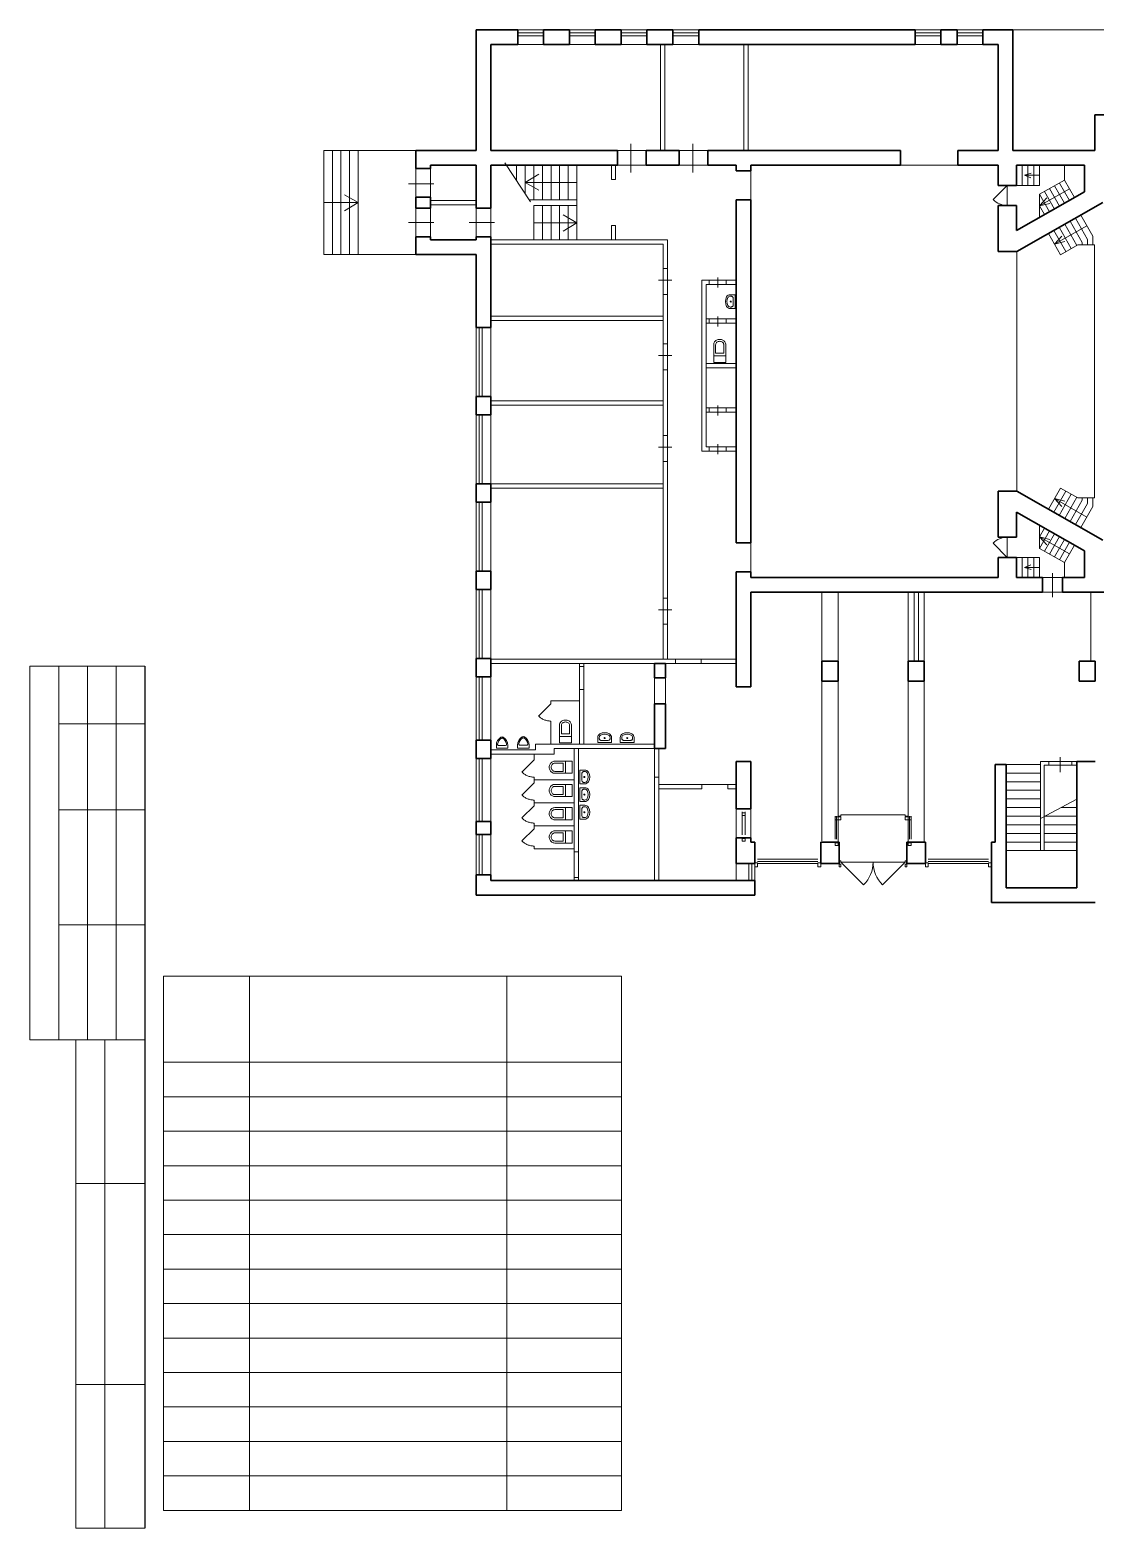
# Model space of a CAD drawing. Header units: metres. Extents: x 0 to 81, y 1 to 55.4.
# Drawn here: x 0 to 37.1, y 1 to 53.2 of the extents above; entities that cross this region are included whole.
import ezdxf

# ---------------------------------------------------------------- set-up
doc = ezdxf.new("R2010")
doc.units = ezdxf.units.M
doc.header["$MEASUREMENT"] = 0
doc.linetypes.add('DGN Style 3', pattern=[38.235453, 27.311038, -10.924415])
for name, color, linetype, lineweight in [('Level 23', 7, 'Continuous', 0), ('Level 4', 7, 'Continuous', 0), ('Level 44', 7, 'Continuous', 0), ('Level 63', 7, 'Continuous', 0)]:
    doc.layers.add(name, color=color, linetype=linetype, lineweight=lineweight)

# ---------------------------------------------------------------- blocks, each defined once
blk = doc.blocks.new('*U2')
at = {"color": 7, "linetype": 'Continuous', "lineweight": 30}
for p, q in [((-0.28, 0.35), (0.28, 0.35)), ((-0.28, 0.35), (-0.28, -0.35)), ((0.28, 0.35), (0.28, -0.35)), ((-0.28, -0.35), (0.28, -0.35))]:
    blk.add_line(p, q, dxfattribs=at)
blk = doc.blocks.new('SINK10_4')
at = {"layer": 'Level 4', "color": 7, "linetype": 'Continuous', "lineweight": 0}
for p, q in [((-23, 0), (-23, -16.8)), ((23, 0), (-23, 0)), ((23, 0), (23, -16.8)), ((-17.9, -12.3), (-18, -13.4)), ((-18, -13.4), (-18, -16.8)), ((-17.5, -11.2), (-17.9, -12.3)), ((-16.8, -10.1), (-17.5, -11.2)), ((-15.9, -9.2), (-16.8, -10.1)), ((-14.8, -8.3), (-15.9, -9.2)), ((-13.6, -7.7), (-14.8, -8.3)), ((-12.2, -7.2), (-13.6, -7.7)), ((-10.7, -6.9), (-12.2, -7.2)), ((-9.1, -6.8), (-10.7, -6.9)), ((-9.1, -6.8), (-9.1, -6.8)), ((9.1, -6.8), (-9.1, -6.8)), ((9.1, -6.8), (9.1, -6.8)), ((10.7, -6.9), (9.1, -6.8)), ((12.2, -7.2), (10.7, -6.9)), ((13.6, -7.7), (12.2, -7.2)), ((14.8, -8.3), (13.6, -7.7)), ((15.9, -9.2), (14.8, -8.3)), ((16.8, -10.1), (15.9, -9.2)), ((17.5, -11.2), (16.8, -10.1)), ((17.9, -12.3), (17.5, -11.2)), ((18, -13.4), (17.9, -12.3)), ((18, -13.4), (18, -16.8))]:
    blk.add_line(p, q, dxfattribs=at)
for centre, radius, start, end in [((-9.1, -16.8), 13.9, 180, 241.5254), ((-9.1, -16.8), 8.89, 180, 241.5254), ((0, 0), 33, 241.5254, 298.4746), ((0, 0), 28, 241.5254, 298.4746), ((0, -15.2), 1.75, 0, 360), ((9.1, -16.8), 8.89, 298.4746, 360), ((9.1, -16.8), 13.9, 298.4746, 360)]:
    blk.add_arc(centre, radius, start, end, dxfattribs=at)
blk = doc.blocks.new('SHIT2_3')
at = {"layer": 'Level 4', "color": 7, "linetype": 'Continuous', "lineweight": 0}
for p, q in [((-18.5017, -53), (-18.5017, 0)), ((18.5017, 0), (-18.5017, 0)), ((18.5017, -53), (18.5017, 0)), ((18.5017, -20), (-18.5017, -20)), ((-12.4997, -27.5), (-12.4997, -53)), ((12.5014, -27.5), (-12.4997, -27.5)), ((12.5014, -53), (12.5014, -27.5))]:
    blk.add_line(p, q, dxfattribs=at)
at = {"layer": 'Level 4', "color": 7, "linetype": 'Continuous', "lineweight": 0, "extrusion": (0, 0, -1), "flags": 128}
for points in [[(18.5017, -53), (18.308, -55.5017), (17.7315, -57.9438), (16.7859, -60.268), (15.4938, -62.419), (13.8859, -64.3454), (12.0007, -66.0014)], [(12.4997, -53), (12.3239, -54.8901), (11.8026, -56.7154), (10.9537, -58.4132), (9.8062, -59.9254), (8.3995, -61.2)], [(12.0001, -66.0006), (9.8473, -67.4084), (7.5316, -68.5283), (5.0913, -69.3417), (2.5668, -69.8352), (-0.0002, -70.0007), (-2.5671, -69.8354), (-5.0917, -69.342), (-7.532, -68.5288), (-9.8478, -67.409), (-12.0007, -66.0014)], [(8.3995, -61.2), (6.4969, -62.4009), (4.4265, -63.2816), (2.2418, -63.8193), (-0.0008, -64), (-2.2435, -63.8193), (-4.4282, -63.2816), (-6.4986, -62.4009), (-8.4012, -61.2)], [(-8.4012, -61.2), (-9.8079, -59.9254), (-10.9554, -58.4132), (-11.8043, -56.7154), (-12.3256, -54.8901), (-12.5014, -53)], [(-12.0007, -66.0014), (-13.8859, -64.3454), (-15.4938, -62.419), (-16.7859, -60.268), (-17.7315, -57.9438), (-18.308, -55.5017), (-18.5017, -53)]]:
    blk.add_lwpolyline(points, dxfattribs=at)
blk = doc.blocks.new('SINK10_3')
at = {"layer": 'Level 4', "color": 7, "linetype": 'Continuous', "lineweight": 0}
for p, q in [((-23, 0), (-23, -16.8)), ((23, 0), (-23, 0)), ((23, 0), (23, -16.8)), ((-17.9, -12.3), (-18, -13.4)), ((-18, -13.4), (-18, -16.8)), ((-17.5, -11.2), (-17.9, -12.3)), ((-16.8, -10.1), (-17.5, -11.2)), ((-15.9, -9.2), (-16.8, -10.1)), ((-14.8, -8.3), (-15.9, -9.2)), ((-13.6, -7.7), (-14.8, -8.3)), ((-12.2, -7.2), (-13.6, -7.7)), ((-10.7, -6.9), (-12.2, -7.2)), ((-9.1, -6.8), (-10.7, -6.9)), ((-9.1, -6.8), (-9.1, -6.8)), ((9.1, -6.8), (-9.1, -6.8)), ((9.1, -6.8), (9.1, -6.8)), ((10.7, -6.9), (9.1, -6.8)), ((12.2, -7.2), (10.7, -6.9)), ((13.6, -7.7), (12.2, -7.2)), ((14.8, -8.3), (13.6, -7.7)), ((15.9, -9.2), (14.8, -8.3)), ((16.8, -10.1), (15.9, -9.2)), ((17.5, -11.2), (16.8, -10.1)), ((17.9, -12.3), (17.5, -11.2)), ((18, -13.4), (17.9, -12.3)), ((18, -13.4), (18, -16.8))]:
    blk.add_line(p, q, dxfattribs=at)
for centre, radius, start, end in [((-9.1, -16.8), 13.9, 180, 241.5254), ((-9.1, -16.8), 8.89, 180, 241.5254), ((0, 0), 33, 241.5254, 298.4746), ((0, 0), 28, 241.5254, 298.4746), ((0, -15.2), 1.75, 0, 360), ((9.1, -16.8), 8.89, 298.4746, 360), ((9.1, -16.8), 13.9, 298.4746, 360)]:
    blk.add_arc(centre, radius, start, end, dxfattribs=at)
blk = doc.blocks.new('SHIT2_4')
at = {"layer": 'Level 4', "color": 7, "linetype": 'Continuous', "lineweight": 0}
for p, q in [((-18.5017, -53), (-18.5017, 0)), ((18.5017, 0), (-18.5017, 0)), ((18.5017, -20), (-18.5017, -20)), ((-12.4997, -27.5), (-12.4997, -53)), ((12.5014, -27.5), (-12.4997, -27.5)), ((12.5014, -53), (12.5014, -27.5)), ((18.5017, -53), (18.5017, 0))]:
    blk.add_line(p, q, dxfattribs=at)
at = {"layer": 'Level 4', "color": 7, "linetype": 'Continuous', "lineweight": 0, "extrusion": (0, 0, -1), "flags": 128}
for points in [[(18.5017, -53), (18.308, -55.5017), (17.7315, -57.9438), (16.7859, -60.268), (15.4938, -62.419), (13.8859, -64.3454), (12.0007, -66.0014)], [(12.4997, -53), (12.3239, -54.8901), (11.8026, -56.7154), (10.9537, -58.4132), (9.8062, -59.9254), (8.3995, -61.2)], [(12.0001, -66.0006), (9.8473, -67.4084), (7.5316, -68.5283), (5.0913, -69.3417), (2.5668, -69.8352), (-0.0002, -70.0007), (-2.5671, -69.8354), (-5.0917, -69.342), (-7.532, -68.5288), (-9.8478, -67.409), (-12.0007, -66.0014)], [(8.3995, -61.2), (6.4969, -62.4009), (4.4265, -63.2816), (2.2418, -63.8193), (-0.0008, -64), (-2.2435, -63.8193), (-4.4282, -63.2816), (-6.4986, -62.4009), (-8.4012, -61.2)], [(-8.4012, -61.2), (-9.8079, -59.9254), (-10.9554, -58.4132), (-11.8043, -56.7154), (-12.3256, -54.8901), (-12.5014, -53)], [(-12.0007, -66.0014), (-13.8859, -64.3454), (-15.4938, -62.419), (-16.7859, -60.268), (-17.7315, -57.9438), (-18.308, -55.5017), (-18.5017, -53)]]:
    blk.add_lwpolyline(points, dxfattribs=at)
blk = doc.blocks.new('SHIT6_1')
at = {"layer": 'Level 4', "color": 7, "linetype": 'Continuous', "lineweight": 0}
for p, q in [((20, 0), (-20, 0)), ((-20, -10), (-20, 0)), ((-12.3, -10), (12.3, -10)), ((20, -10), (20, 0))]:
    blk.add_line(p, q, dxfattribs=at)
for centre, radius, start, end in [((14, -10), 34, 180, 238.1092), ((-12.3, -13.5), 3.5, 90, 187.0582), ((14, -10), 30, 187.5275, 238.1092), ((0, -32.5), 7.5, 238.1092, 301.8908), ((0, -32.5), 3.5, 238.1092, 301.8908), ((-14, -10), 30, 301.8908, 352.4724), ((-14, -10), 34, 301.8908, 360), ((12.3, -13.5), 3.5, 352.9418, 90)]:
    blk.add_arc(centre, radius, start, end, dxfattribs=at)

msp = doc.modelspace()

# ---------------------------------------------------------------- linework, layer by layer
at = {"color": 7, "linetype": 'Continuous', "lineweight": 30}
for p, q in [((15.535, 53.153), (16.975, 53.153)), ((15.535, 53.153), (15.535, 48.953)), ((16.975, 53.153), (16.975, 52.643)), ((17.875, 53.153), (17.875, 52.643)), ((17.875, 53.153), (18.775, 53.153)), ((18.775, 53.153), (18.775, 52.643)), ((19.675, 53.153), (19.675, 52.643)), ((19.675, 53.153), (20.575, 53.153)), ((20.575, 53.153), (20.575, 52.643)), ((21.475, 53.153), (21.475, 52.643)), ((21.475, 53.153), (22.375, 53.153)), ((22.375, 53.153), (22.375, 52.643)), ((23.275, 53.153), (23.275, 52.643)), ((23.275, 53.153), (30.805, 53.153)), ((30.805, 53.153), (30.805, 52.643)), ((31.705, 53.153), (32.267, 53.153)), ((31.705, 53.153), (31.705, 52.643)), ((32.267, 53.153), (32.267, 52.643)), ((33.167, 53.153), (33.167, 52.643)), ((33.167, 53.153), (34.205, 53.153)), ((34.205, 53.153), (34.205, 48.953)), ((16.045, 52.643), (16.975, 52.643)), ((16.045, 52.643), (16.045, 48.953)), ((17.875, 52.643), (18.775, 52.643)), ((19.675, 52.643), (20.575, 52.643)), ((21.475, 52.643), (22.375, 52.643)), ((23.275, 52.643), (30.805, 52.643)), ((31.705, 52.643), (32.267, 52.643)), ((33.167, 52.643), (33.695, 52.643)), ((33.695, 52.643), (33.695, 48.953)), ((37.065, 50.203), (37.445, 50.203)), ((37.065, 50.203), (37.065, 48.953)), ((13.425, 48.953), (15.535, 48.953)), ((13.425, 48.953), (13.425, 48.333)), ((16.045, 48.953), (20.445, 48.953)), ((20.445, 48.953), (20.445, 48.443)), ((21.445, 48.953), (21.445, 48.443)), ((21.445, 48.953), (22.595, 48.953)), ((22.595, 48.953), (22.595, 48.443)), ((23.595, 48.953), (23.595, 48.443)), ((23.595, 48.953), (30.295, 48.953)), ((30.295, 48.953), (30.295, 48.443)), ((32.295, 48.953), (32.295, 48.443)), ((32.295, 48.953), (33.695, 48.953)), ((34.205, 48.953), (37.065, 48.953)), ((13.935, 48.333), (13.425, 48.333)), ((13.935, 48.443), (15.535, 48.443)), ((13.935, 48.443), (13.935, 48.333)), ((15.535, 48.443), (15.535, 46.953)), ((16.045, 48.443), (16.045, 46.953)), ((16.045, 48.443), (20.445, 48.443)), ((21.445, 48.443), (22.595, 48.443)), ((23.595, 48.443), (24.585, 48.443)), ((24.585, 48.443), (24.585, 48.243)), ((24.585, 48.243), (25.095, 48.243)), ((25.095, 48.443), (25.095, 48.243)), ((25.095, 48.443), (30.295, 48.443)), ((32.295, 48.443), (33.695, 48.443)), ((33.695, 48.443), (33.695, 47.743)), ((34.335, 48.443), (34.335, 47.743)), ((34.335, 48.443), (36.705, 48.443)), ((36.705, 48.443), (36.705, 47.516)), ((33.695, 47.743), (34.335, 47.743)), ((36.705, 47.516), (34.335, 46.173)), ((13.935, 47.333), (13.425, 47.333)), ((13.425, 47.333), (13.425, 46.953)), ((13.935, 46.953), (13.425, 46.953)), ((13.935, 47.333), (13.935, 46.953)), ((16.045, 46.953), (15.535, 46.953)), ((24.585, 47.243), (25.095, 47.243)), ((24.585, 47.243), (24.585, 35.293)), ((25.095, 47.243), (25.095, 35.293)), ((33.695, 47.043), (34.335, 47.043)), ((33.695, 47.043), (33.695, 45.443)), ((34.335, 47.043), (34.335, 46.173)), ((37.345, 47.143), (34.345, 45.443)), ((13.935, 45.953), (13.425, 45.953)), ((13.425, 45.953), (13.425, 45.333)), ((13.935, 45.953), (13.935, 45.843)), ((15.535, 45.953), (15.535, 45.843)), ((16.045, 45.953), (15.535, 45.953)), ((16.045, 45.953), (16.045, 42.793)), ((15.535, 45.843), (13.935, 45.843)), ((33.695, 45.443), (34.345, 45.443)), ((15.535, 45.333), (13.425, 45.333)), ((15.535, 45.333), (15.535, 42.793)), ((16.045, 42.793), (15.535, 42.793)), ((16.045, 40.393), (15.535, 40.393)), ((15.535, 40.393), (15.535, 39.753)), ((16.045, 40.393), (16.045, 39.753)), ((16.045, 39.753), (15.535, 39.753)), ((16.045, 37.353), (15.535, 37.353)), ((15.535, 37.353), (15.535, 36.713)), ((16.045, 37.353), (16.045, 36.713)), ((33.695, 37.093), (34.345, 37.093)), ((33.695, 35.493), (33.695, 37.093)), ((37.345, 35.393), (34.345, 37.093)), ((16.045, 36.713), (15.535, 36.713)), ((36.705, 35.02), (34.335, 36.363)), ((34.335, 35.493), (34.335, 36.363)), ((33.695, 35.493), (34.335, 35.493)), ((24.585, 35.293), (25.095, 35.293)), ((36.705, 34.093), (36.705, 35.02)), ((33.695, 34.793), (34.335, 34.793)), ((33.695, 34.093), (33.695, 34.793)), ((34.335, 34.093), (34.335, 34.793)), ((16.045, 34.313), (15.535, 34.313)), ((15.535, 34.313), (15.535, 33.673)), ((16.045, 34.313), (16.045, 33.673)), ((24.585, 34.293), (25.095, 34.293)), ((24.585, 34.293), (24.585, 30.283)), ((25.095, 34.293), (25.095, 34.093)), ((25.095, 34.093), (33.695, 34.093)), ((34.335, 34.093), (35.243, 34.093)), ((35.243, 34.093), (35.243, 33.583)), ((35.943, 34.093), (35.943, 33.583)), ((35.943, 34.093), (36.705, 34.093)), ((16.045, 33.673), (15.535, 33.673)), ((25.095, 33.583), (35.243, 33.583)), ((25.095, 33.583), (25.095, 30.283)), ((35.943, 33.583), (37.445, 33.583)), ((16.045, 31.273), (15.535, 31.273)), ((15.535, 31.273), (15.535, 30.633)), ((16.045, 31.273), (16.045, 30.633)), ((21.735, 31.093), (21.735, 30.593)), ((21.735, 31.093), (22.115, 31.093)), ((22.115, 31.093), (22.115, 30.593)), ((15.535, 30.633), (16.045, 30.633)), ((21.735, 30.593), (22.115, 30.593)), ((24.585, 30.283), (25.095, 30.283)), ((21.735, 29.693), (22.115, 29.693)), ((21.735, 29.693), (21.735, 28.143)), ((22.115, 29.693), (22.115, 28.143)), ((15.535, 28.433), (16.045, 28.433)), ((15.535, 28.433), (15.535, 27.793)), ((16.045, 28.433), (16.045, 27.793)), ((15.535, 27.793), (16.045, 27.793)), ((21.735, 28.143), (22.115, 28.143)), ((24.585, 27.683), (25.095, 27.683)), ((24.585, 27.683), (24.585, 26.033)), ((25.095, 27.683), (25.095, 26.033)), ((36.435, 27.683), (37.075, 27.683)), ((36.435, 27.683), (36.435, 23.283)), ((33.595, 27.583), (33.595, 24.883)), ((33.975, 27.583), (33.595, 27.583)), ((33.975, 27.583), (33.975, 23.283)), ((15.535, 25.593), (16.045, 25.593)), ((15.535, 25.593), (15.535, 25.143)), ((16.045, 25.593), (16.045, 25.143)), ((24.585, 26.033), (25.095, 26.033)), ((15.535, 25.143), (16.045, 25.143)), ((24.585, 25.033), (25.095, 25.033)), ((24.585, 25.033), (24.585, 24.133)), ((25.095, 25.033), (25.095, 24.883)), ((25.095, 24.883), (25.225, 24.883)), ((25.225, 24.883), (25.225, 24.133)), ((27.525, 24.883), (27.525, 24.133)), ((27.525, 24.883), (28.165, 24.883)), ((28.165, 24.883), (28.165, 24.133)), ((30.525, 24.883), (30.525, 24.133)), ((31.165, 24.883), (30.525, 24.883)), ((31.165, 24.883), (31.165, 24.133)), ((33.595, 24.883), (33.465, 24.883)), ((33.465, 24.883), (33.465, 22.773)), ((25.225, 24.133), (24.585, 24.133)), ((27.525, 24.133), (28.165, 24.133)), ((31.165, 24.133), (30.525, 24.133)), ((15.535, 23.743), (16.045, 23.743)), ((15.535, 23.743), (15.535, 23.033)), ((16.045, 23.743), (16.045, 23.543)), ((16.045, 23.543), (25.225, 23.543)), ((25.225, 23.543), (25.225, 23.033)), ((15.535, 23.033), (25.225, 23.033)), ((33.975, 23.283), (36.435, 23.283)), ((33.465, 22.773), (37.075, 22.773))]:
    msp.add_line(p, q, dxfattribs=at)
at = {"color": 7, "linetype": 'Continuous', "lineweight": 0}
for p, q in [((16.975, 53.153), (17.875, 53.153)), ((16.975, 53.053), (17.875, 53.053)), ((16.975, 52.953), (17.875, 52.953)), ((18.775, 53.153), (19.675, 53.153)), ((18.775, 53.053), (19.675, 53.053)), ((18.775, 52.953), (19.675, 52.953)), ((20.575, 53.153), (21.475, 53.153)), ((20.575, 53.053), (21.475, 53.053)), ((20.575, 52.953), (21.475, 52.953)), ((22.375, 53.153), (23.275, 53.153)), ((22.375, 53.053), (23.275, 53.053)), ((22.375, 52.953), (23.275, 52.953)), ((30.805, 53.153), (31.705, 53.153)), ((30.805, 53.053), (31.705, 53.053)), ((30.805, 52.953), (31.705, 52.953)), ((32.267, 53.153), (33.167, 53.153)), ((32.267, 53.053), (33.167, 53.053)), ((32.267, 52.953), (33.167, 52.953)), ((34.205, 53.153), (57.655, 53.153)), ((17.875, 52.643), (16.975, 52.643)), ((19.675, 52.643), (18.775, 52.643)), ((21.475, 52.643), (20.575, 52.643)), ((23.275, 52.643), (22.375, 52.643)), ((31.705, 52.643), (30.805, 52.643)), ((33.167, 52.643), (32.267, 52.643)), ((20.918, 49.186), (20.918, 48.186)), ((23.068, 49.186), (23.068, 48.186)), ((13.425, 48.953), (10.225, 48.953)), ((10.225, 48.953), (10.225, 45.333)), ((10.525, 48.953), (10.525, 45.333)), ((10.825, 48.953), (10.825, 45.333)), ((11.125, 48.953), (11.125, 45.333)), ((11.425, 48.953), (11.425, 45.333)), ((17.417, 47.167), (16.526, 48.531)), ((20.445, 48.953), (21.445, 48.953)), ((22.595, 48.953), (23.595, 48.953)), ((13.425, 48.333), (13.425, 47.333)), ((13.935, 47.333), (13.935, 48.333)), ((16.935, 48.443), (16.935, 47.906)), ((17.235, 48.443), (17.235, 47.446)), ((17.235, 47.843), (17.714, 48.133)), ((17.535, 48.443), (17.535, 47.243)), ((17.835, 48.443), (17.835, 47.243)), ((18.135, 48.443), (18.135, 47.243)), ((18.435, 48.443), (18.435, 47.243)), ((18.735, 48.443), (18.735, 47.243)), ((19.035, 48.443), (19.035, 45.843)), ((21.445, 48.443), (20.445, 48.443)), ((23.595, 48.443), (22.595, 48.443)), ((25.095, 48.243), (25.095, 47.243)), ((30.295, 48.443), (32.295, 48.443)), ((34.535, 48.443), (34.535, 47.743)), ((34.615, 48.093), (34.846, 48.168)), ((35.135, 48.093), (34.615, 48.093)), ((34.615, 48.093), (34.839, 48.007)), ((34.735, 48.443), (34.735, 47.743)), ((34.935, 48.443), (34.935, 47.743)), ((35.135, 48.443), (35.135, 47.743)), ((36.005, 48.443), (36.005, 47.924)), ((14.062, 47.792), (13.179, 47.792)), ((19.035, 47.843), (17.235, 47.843)), ((17.235, 47.843), (17.715, 47.572)), ((34.015, 47.743), (33.52, 47.248)), ((34.015, 47.743), (34.015, 47.043)), ((34.335, 47.743), (35.135, 47.743)), ((36.177, 47.619), (35.133, 47.028)), ((36.005, 47.924), (35.135, 47.431)), ((35.309, 47.529), (35.654, 46.92)), ((35.483, 47.628), (35.828, 47.019)), ((35.657, 47.727), (36.002, 47.118)), ((35.831, 47.825), (36.176, 47.216)), ((36.005, 47.924), (36.35, 47.315)), ((10.225, 47.143), (11.425, 47.143)), ((11.425, 47.143), (10.945, 47.414)), ((11.425, 47.143), (10.946, 46.853)), ((13.425, 46.953), (13.425, 45.953)), ((13.935, 46.953), (13.935, 45.953)), ((15.535, 46.953), (15.535, 45.953)), ((16.045, 46.953), (16.045, 45.953)), ((17.367, 47.243), (19.035, 47.243)), ((17.535, 47.043), (17.535, 45.843)), ((17.535, 47.043), (19.035, 47.043)), ((17.835, 47.043), (17.835, 45.843)), ((18.135, 47.043), (18.135, 45.843)), ((18.435, 47.043), (18.435, 45.843)), ((18.735, 47.043), (18.735, 45.843)), ((35.132, 46.625), (35.135, 47.431)), ((35.133, 47.028), (35.388, 47.303)), ((35.133, 47.028), (35.494, 47.116)), ((35.133, 47.028), (35.306, 46.723)), ((35.135, 47.431), (35.48, 46.822)), ((14.062, 46.447), (13.179, 46.447)), ((16.172, 46.447), (15.289, 46.447)), ((17.535, 46.443), (19.035, 46.443)), ((19.035, 46.443), (18.555, 46.714)), ((19.035, 46.443), (18.556, 46.153)), ((36.621, 45.756), (36.202, 46.495)), ((36.81, 45.863), (36.391, 46.602)), ((36.998, 45.97), (36.579, 46.709)), ((35.867, 45.329), (35.448, 46.068)), ((36.056, 45.435), (35.637, 46.175)), ((35.658, 45.698), (36.789, 46.339)), ((35.658, 45.698), (35.912, 45.973)), ((36.244, 45.542), (35.825, 46.282)), ((36.433, 45.649), (36.014, 46.389)), ((36.998, 45.97), (36.998, 45.674)), ((34.345, 45.443), (34.345, 37.093)), ((35.658, 45.698), (36.018, 45.786)), ((36.476, 45.674), (35.867, 45.329)), ((36.476, 45.674), (37.046, 45.674)), ((36.621, 45.756), (36.621, 45.674)), ((36.81, 45.863), (36.81, 45.674)), ((13.425, 45.333), (10.225, 45.333)), ((21.877, 44.442), (22.338, 44.442)), ((22.035, 44.846), (22.035, 43.946)), ((22.185, 43.946), (22.185, 44.846)), ((24.235, 44.443), (23.635, 44.443)), ((23.946, 44.533), (23.946, 44.184)), ((23.635, 44.293), (24.235, 44.293)), ((15.535, 42.793), (15.535, 40.393)), ((15.635, 42.793), (15.635, 40.393)), ((15.735, 42.793), (15.735, 40.393)), ((16.045, 42.793), (16.045, 40.393)), ((24.235, 43.093), (23.635, 43.093)), ((23.635, 42.943), (24.235, 42.943)), ((23.946, 43.183), (23.946, 42.834)), ((21.877, 41.818), (22.338, 41.818)), ((22.035, 42.222), (22.035, 41.322)), ((22.185, 41.322), (22.185, 42.222)), ((15.535, 39.753), (15.535, 37.353)), ((15.635, 39.753), (15.635, 37.353)), ((15.735, 39.753), (15.735, 37.353)), ((16.045, 39.753), (16.045, 37.353)), ((24.235, 39.993), (23.635, 39.993)), ((23.635, 39.843), (24.235, 39.843)), ((23.946, 40.083), (23.946, 39.734)), ((21.877, 38.626), (22.338, 38.626)), ((22.035, 39.03), (22.035, 38.13)), ((22.185, 38.13), (22.185, 39.03)), ((24.235, 38.643), (23.635, 38.643)), ((23.946, 38.733), (23.946, 38.384)), ((23.635, 38.493), (24.235, 38.493)), ((35.867, 37.207), (35.448, 36.468)), ((36.056, 37.1), (35.637, 36.361)), ((36.476, 36.862), (35.867, 37.207)), ((15.535, 36.713), (15.535, 34.313)), ((15.635, 36.713), (15.635, 34.313)), ((15.735, 36.713), (15.735, 34.313)), ((16.045, 36.713), (16.045, 34.313)), ((35.658, 36.837), (36.789, 36.197)), ((35.658, 36.837), (36.018, 36.749)), ((35.658, 36.837), (35.912, 36.562)), ((36.244, 36.994), (35.825, 36.254)), ((36.433, 36.887), (36.014, 36.147)), ((36.621, 36.78), (36.202, 36.04)), ((36.81, 36.673), (36.391, 35.934)), ((36.476, 36.862), (37.046, 36.862)), ((36.998, 36.566), (36.579, 35.827)), ((36.621, 36.78), (36.621, 36.862)), ((36.81, 36.673), (36.81, 36.862)), ((36.998, 36.566), (36.998, 36.862)), ((34.015, 34.793), (34.015, 35.493)), ((35.132, 35.911), (35.135, 35.105)), ((35.133, 35.508), (35.306, 35.813)), ((36.177, 34.917), (35.133, 35.508)), ((35.133, 35.508), (35.388, 35.233)), ((35.133, 35.508), (35.494, 35.42)), ((35.135, 35.105), (35.48, 35.714)), ((35.309, 35.006), (35.654, 35.616)), ((35.483, 34.908), (35.828, 35.517)), ((25.095, 35.293), (25.095, 34.293)), ((34.015, 34.793), (33.52, 35.288)), ((36.005, 34.612), (35.135, 35.105)), ((35.657, 34.809), (36.002, 35.418)), ((35.831, 34.711), (36.176, 35.32)), ((36.005, 34.612), (36.35, 35.221)), ((34.335, 34.793), (35.135, 34.793)), ((34.535, 34.093), (34.535, 34.793)), ((34.615, 34.443), (34.839, 34.529)), ((35.135, 34.443), (34.615, 34.443)), ((34.615, 34.443), (34.846, 34.368)), ((34.735, 34.093), (34.735, 34.793)), ((34.935, 34.093), (34.935, 34.793)), ((35.135, 34.093), (35.135, 34.793)), ((36.005, 34.093), (36.005, 34.612)), ((35.243, 34.093), (35.943, 34.093)), ((35.586, 33.402), (35.586, 34.237)), ((15.535, 33.673), (15.535, 31.273)), ((15.635, 33.673), (15.635, 31.273)), ((15.735, 33.673), (15.735, 31.273)), ((16.045, 33.673), (16.045, 31.273)), ((35.943, 33.583), (35.243, 33.583)), ((21.877, 32.966), (22.338, 32.966)), ((22.035, 33.37), (22.035, 32.47)), ((22.185, 32.47), (22.185, 33.37)), ((19.125, 30.993), (19.125, 30.193)), ((19.275, 30.193), (19.275, 30.993)), ((22.465, 31.243), (23.365, 31.243)), ((22.465, 31.093), (23.365, 31.093)), ((15.535, 30.633), (15.535, 28.433)), ((15.635, 30.633), (15.635, 28.433)), ((15.735, 30.633), (15.735, 28.433)), ((16.045, 30.633), (16.045, 28.433)), ((21.735, 30.593), (21.735, 29.693)), ((22.115, 30.593), (22.115, 29.693)), ((15.535, 27.793), (15.535, 25.593)), ((15.635, 27.793), (15.635, 25.593)), ((15.735, 27.793), (15.735, 25.593)), ((16.045, 27.793), (16.045, 25.593)), ((21.735, 28.143), (21.735, 27.143)), ((21.885, 27.143), (21.885, 28.143)), ((35.465, 27.683), (36.265, 27.683)), ((35.852, 27.84), (35.852, 27.314)), ((33.975, 27.583), (35.175, 27.583)), ((33.975, 27.283), (35.175, 27.283)), ((36.265, 27.563), (35.465, 27.563)), ((24.285, 26.883), (23.385, 26.883)), ((33.975, 26.983), (35.175, 26.983)), ((33.975, 26.683), (35.175, 26.683)), ((33.975, 26.383), (35.175, 26.383)), ((33.975, 26.083), (35.175, 26.083)), ((36.435, 26.371), (35.196, 25.711)), ((35.894, 26.083), (36.435, 26.083)), ((24.585, 26.033), (24.585, 25.033)), ((24.79, 25.133), (24.79, 25.933)), ((24.89, 25.933), (24.89, 25.133)), ((25.095, 26.033), (25.095, 25.033)), ((28.025, 24.983), (28.025, 25.783)), ((28.075, 25.783), (28.075, 24.983)), ((28.125, 25.783), (28.125, 24.983)), ((28.225, 25.833), (30.465, 25.833)), ((30.565, 25.783), (30.565, 24.983)), ((30.615, 25.783), (30.615, 24.983)), ((30.665, 24.983), (30.665, 25.783)), ((33.975, 25.783), (35.175, 25.783)), ((35.331, 25.783), (36.435, 25.783)), ((15.535, 23.743), (15.535, 25.143)), ((15.635, 23.743), (15.635, 25.143)), ((15.735, 23.743), (15.735, 25.143)), ((16.045, 25.143), (16.045, 23.743)), ((33.975, 25.483), (35.175, 25.483)), ((33.975, 25.183), (35.175, 25.183)), ((35.295, 25.483), (36.435, 25.483)), ((35.295, 25.183), (36.435, 25.183)), ((18.945, 24.543), (18.945, 23.643)), ((19.095, 23.643), (19.095, 24.543)), ((33.975, 24.883), (35.175, 24.883)), ((33.975, 24.583), (36.435, 24.583)), ((35.308, 24.883), (36.435, 24.883)), ((24.585, 24.133), (24.585, 23.543)), ((25.025, 24.133), (25.025, 23.543)), ((25.125, 24.133), (25.125, 23.543)), ((25.225, 24.133), (25.225, 23.543)), ((27.425, 24.283), (25.325, 24.283)), ((27.425, 24.208), (25.325, 24.208)), ((27.425, 24.133), (25.325, 24.133)), ((28.225, 24.183), (30.465, 24.183)), ((28.225, 24.183), (29.017, 23.391)), ((30.465, 24.183), (29.673, 23.391)), ((31.265, 24.283), (33.365, 24.283)), ((31.265, 24.208), (33.365, 24.208)), ((31.265, 24.133), (33.365, 24.133))]:
    msp.add_line(p, q, dxfattribs=at)
at = {"color": 7, "linetype": 'Continuous', "lineweight": 13}
for p, q in [((21.945, 52.643), (21.945, 48.953)), ((22.095, 52.643), (22.095, 48.953)), ((24.845, 52.643), (24.845, 48.953)), ((24.995, 52.643), (24.995, 48.953)), ((20.235, 48.443), (20.235, 47.943)), ((20.385, 48.443), (20.385, 47.943)), ((20.235, 47.943), (20.385, 47.943)), ((13.935, 47.218), (15.535, 47.218)), ((13.935, 47.068), (15.535, 47.068)), ((20.235, 46.343), (20.385, 46.343)), ((20.235, 46.343), (20.235, 45.843)), ((20.385, 46.343), (20.385, 45.843)), ((16.045, 45.843), (22.185, 45.843)), ((16.045, 45.693), (22.035, 45.693)), ((22.035, 45.693), (22.035, 44.846)), ((22.185, 45.843), (22.185, 44.846)), ((37.046, 36.862), (37.046, 45.674)), ((22.035, 44.846), (22.185, 44.846)), ((23.385, 44.443), (23.635, 44.443)), ((23.385, 44.443), (23.385, 38.493)), ((23.635, 44.443), (23.635, 44.293)), ((24.235, 44.443), (24.235, 44.293)), ((24.235, 44.443), (24.585, 44.443)), ((22.035, 43.946), (22.185, 43.946)), ((22.035, 43.946), (22.035, 42.222)), ((22.185, 43.946), (22.185, 42.222)), ((23.535, 44.293), (23.535, 38.643)), ((23.535, 44.293), (23.635, 44.293)), ((24.235, 44.293), (24.585, 44.293)), ((16.045, 43.193), (22.035, 43.193)), ((16.045, 43.043), (22.035, 43.043)), ((23.535, 43.093), (23.635, 43.093)), ((23.535, 42.943), (23.635, 42.943)), ((23.635, 43.093), (23.635, 42.943)), ((24.235, 43.093), (24.585, 43.093)), ((24.235, 43.093), (24.235, 42.943)), ((24.235, 42.943), (24.585, 42.943)), ((22.035, 42.222), (22.185, 42.222)), ((22.035, 41.322), (22.185, 41.322)), ((22.035, 41.322), (22.035, 39.03)), ((22.185, 41.322), (22.185, 39.03)), ((23.535, 41.543), (24.585, 41.543)), ((23.535, 41.393), (24.585, 41.393)), ((16.045, 40.243), (22.035, 40.243)), ((16.045, 40.093), (22.035, 40.093)), ((23.535, 39.993), (23.635, 39.993)), ((23.535, 39.843), (23.635, 39.843)), ((23.635, 39.993), (23.635, 39.843)), ((24.235, 39.993), (24.235, 39.843)), ((24.235, 39.993), (24.585, 39.993)), ((24.235, 39.843), (24.585, 39.843)), ((22.035, 39.03), (22.185, 39.03)), ((23.535, 38.643), (23.635, 38.643)), ((23.635, 38.643), (23.635, 38.493)), ((24.235, 38.643), (24.585, 38.643)), ((24.235, 38.643), (24.235, 38.493)), ((22.035, 38.13), (22.185, 38.13)), ((22.035, 38.13), (22.035, 33.37)), ((22.185, 38.13), (22.185, 33.37)), ((23.385, 38.493), (23.635, 38.493)), ((24.235, 38.493), (24.585, 38.493)), ((16.045, 37.353), (22.035, 37.353)), ((16.045, 37.203), (22.035, 37.203)), ((30.77, 31.183), (30.77, 33.583)), ((30.92, 31.183), (30.92, 33.583)), ((36.925, 31.183), (36.925, 33.583)), ((22.035, 33.37), (22.185, 33.37)), ((22.035, 32.47), (22.185, 32.47)), ((22.035, 32.47), (22.035, 31.243)), ((22.185, 32.47), (22.185, 31.243)), ((16.045, 31.243), (22.465, 31.243)), ((16.045, 31.093), (22.465, 31.093)), ((19.125, 31.093), (19.125, 30.993)), ((19.125, 30.993), (19.275, 30.993)), ((19.275, 31.093), (19.275, 30.993)), ((22.465, 31.243), (22.465, 31.093)), ((23.365, 31.243), (23.365, 31.093)), ((23.365, 31.243), (24.585, 31.243)), ((23.365, 31.093), (24.585, 31.093)), ((18.125, 29.793), (19.125, 29.793)), ((18.125, 29.793), (18.125, 29.693)), ((19.125, 30.193), (19.275, 30.193)), ((19.125, 30.193), (19.125, 28.293)), ((19.275, 30.193), (19.275, 28.293)), ((18.125, 29.693), (17.701, 29.269)), ((18.125, 29.093), (18.125, 28.293)), ((17.595, 28.293), (21.735, 28.293)), ((17.595, 28.293), (17.595, 28.093)), ((16.045, 28.093), (17.595, 28.093)), ((16.045, 27.943), (18.245, 27.943)), ((17.545, 27.743), (17.121, 27.319)), ((17.545, 27.943), (17.545, 27.743)), ((18.245, 28.143), (21.735, 28.143)), ((18.245, 28.143), (18.245, 27.943)), ((18.945, 28.143), (18.945, 24.543)), ((19.095, 28.143), (19.095, 24.543)), ((35.175, 27.683), (35.175, 24.583)), ((35.465, 27.683), (35.175, 27.683)), ((35.465, 27.563), (35.465, 27.683)), ((36.435, 27.683), (36.265, 27.683)), ((36.265, 27.563), (36.265, 27.683)), ((17.545, 27.143), (17.545, 26.943)), ((21.735, 27.143), (21.885, 27.143)), ((21.735, 27.143), (21.735, 23.543)), ((21.885, 27.143), (21.885, 23.543)), ((35.295, 27.563), (35.295, 24.583)), ((35.465, 27.563), (35.295, 27.563)), ((36.435, 27.563), (36.265, 27.563)), ((17.545, 26.943), (17.121, 26.519)), ((18.945, 27.043), (17.545, 27.043)), ((21.885, 26.883), (23.385, 26.883)), ((21.885, 26.733), (23.385, 26.733)), ((23.385, 26.883), (23.385, 26.733)), ((24.285, 26.883), (24.285, 26.733)), ((24.285, 26.883), (24.585, 26.883)), ((24.285, 26.733), (24.585, 26.733)), ((17.545, 26.143), (17.121, 25.719)), ((17.545, 26.343), (17.545, 26.143)), ((18.945, 26.243), (17.545, 26.243)), ((17.545, 25.343), (17.121, 24.919)), ((17.545, 25.543), (17.545, 25.343)), ((18.945, 25.443), (17.545, 25.443)), ((17.545, 24.743), (17.545, 24.643)), ((18.945, 24.643), (17.545, 24.643)), ((18.945, 24.543), (19.095, 24.543)), ((18.945, 23.643), (19.095, 23.643)), ((18.945, 23.643), (18.945, 23.543)), ((19.095, 23.643), (19.095, 23.543))]:
    msp.add_line(p, q, dxfattribs=at)
msp.add_line((4, 31), (4, 1))
at = {"color": 7, "linetype": 'Continuous', "lineweight": 0, "extrusion": (2e-16, 0.070319, 0.997525)}
for p, q in [((24.79, 25.904, -1.826), (24.89, 25.904, -1.826)), ((24.79, 25.805, -1.819), (24.79, 25.904, -1.826)), ((24.89, 25.805, -1.819), (24.79, 25.805, -1.819)), ((24.89, 25.904, -1.826), (24.89, 25.805, -1.819)), ((24.79, 25.009, -1.763), (24.89, 25.009, -1.763)), ((24.79, 24.909, -1.756), (24.79, 25.009, -1.763)), ((24.89, 24.909, -1.756), (24.79, 24.909, -1.756)), ((24.89, 25.009, -1.763), (24.89, 24.909, -1.756))]:
    msp.add_line(p, q, dxfattribs=at)
at = {"color": 7, "linetype": 'Continuous', "lineweight": 13, "extrusion": (2e-16, 0.070319, 0.997525)}
for p, q in [((28.125, 25.755, -1.816), (28.025, 25.755, -1.816)), ((28.025, 25.755, -1.816), (28.025, 25.655, -1.809)), ((28.025, 25.655, -1.809), (28.125, 25.655, -1.809)), ((28.125, 25.655, -1.809), (28.125, 25.755, -1.816)), ((28.225, 25.755, -1.816), (28.125, 25.755, -1.816)), ((28.125, 25.755, -1.816), (28.125, 25.655, -1.809)), ((28.125, 25.655, -1.809), (28.225, 25.655, -1.809)), ((28.225, 25.655, -1.809), (28.225, 25.755, -1.816)), ((30.465, 25.755, -1.816), (30.565, 25.755, -1.816)), ((30.465, 25.655, -1.809), (30.465, 25.755, -1.816)), ((30.565, 25.655, -1.809), (30.465, 25.655, -1.809)), ((30.565, 25.755, -1.816), (30.665, 25.755, -1.816)), ((30.565, 25.655, -1.809), (30.565, 25.755, -1.816)), ((30.565, 25.755, -1.816), (30.565, 25.655, -1.809)), ((30.665, 25.655, -1.809), (30.565, 25.655, -1.809)), ((30.665, 25.755, -1.816), (30.665, 25.655, -1.809)), ((28.125, 24.859, -1.752), (28.025, 24.859, -1.752)), ((28.025, 24.859, -1.752), (28.025, 24.76, -1.745)), ((28.025, 24.76, -1.745), (28.125, 24.76, -1.745)), ((28.125, 24.76, -1.745), (28.125, 24.859, -1.752)), ((30.565, 24.859, -1.752), (30.665, 24.859, -1.752)), ((30.565, 24.76, -1.745), (30.565, 24.859, -1.752)), ((30.665, 24.76, -1.745), (30.565, 24.76, -1.745)), ((30.665, 24.859, -1.752), (30.665, 24.76, -1.745)), ((25.225, 24.014, -1.693), (25.225, 24.163, -1.703)), ((25.225, 24.163, -1.703), (25.325, 24.163, -1.703)), ((25.325, 24.014, -1.693), (25.225, 24.014, -1.693)), ((25.325, 24.163, -1.703), (25.325, 24.014, -1.693)), ((27.425, 24.014, -1.693), (27.425, 24.163, -1.703)), ((27.425, 24.163, -1.703), (27.525, 24.163, -1.703)), ((27.525, 24.014, -1.693), (27.425, 24.014, -1.693)), ((27.525, 24.163, -1.703), (27.525, 24.014, -1.693)), ((28.225, 24.113, -1.7), (28.165, 24.113, -1.7)), ((28.165, 24.113, -1.7), (28.165, 24.014, -1.693)), ((28.165, 24.014, -1.693), (28.225, 24.014, -1.693)), ((28.225, 24.014, -1.693), (28.225, 24.113, -1.7)), ((30.465, 24.113, -1.7), (30.525, 24.113, -1.7)), ((30.465, 24.014, -1.693), (30.465, 24.113, -1.7)), ((30.525, 24.014, -1.693), (30.465, 24.014, -1.693)), ((30.525, 24.113, -1.7), (30.525, 24.014, -1.693)), ((31.265, 24.163, -1.703), (31.165, 24.163, -1.703)), ((31.165, 24.163, -1.703), (31.165, 24.014, -1.693)), ((31.165, 24.014, -1.693), (31.265, 24.014, -1.693)), ((31.265, 24.014, -1.693), (31.265, 24.163, -1.703)), ((33.465, 24.163, -1.703), (33.365, 24.163, -1.703)), ((33.365, 24.163, -1.703), (33.365, 24.014, -1.693)), ((33.365, 24.014, -1.693), (33.465, 24.014, -1.693)), ((33.465, 24.014, -1.693), (33.465, 24.163, -1.703))]:
    msp.add_line(p, q, dxfattribs=at)
at = {"color": 7, "linetype": 'Continuous', "lineweight": 0, "ltscale": 2}
for p, q in [((4.646, 16.014), (20.593, 16.014)), ((4.646, 14.814), (20.593, 14.814)), ((4.646, 13.614), (20.593, 13.614)), ((4.646, 12.414), (20.593, 12.414)), ((4.646, 11.214), (20.593, 11.214)), ((4.646, 10.014), (20.593, 10.014)), ((4.646, 8.814), (20.593, 8.814)), ((4.646, 7.614), (20.593, 7.614)), ((4.646, 6.414), (20.593, 6.414)), ((4.646, 5.214), (20.593, 5.214)), ((4.646, 4.014), (20.593, 4.014)), ((4.646, 2.814), (20.593, 2.814))]:
    msp.add_line(p, q, dxfattribs=at)
at = {"color": 7, "linetype": 'Continuous', "lineweight": 13, "ltscale": 2}
msp.add_line((4.646, 1.614), (20.593, 1.614), dxfattribs=at)
at = {"color": 252, "linetype": 'Continuous', "lineweight": 0, "flags": 128}
msp.add_lwpolyline([(30.465, 24.233), (30.525, 24.233), (30.525, 24.883), (30.565, 24.883), (30.565, 25.783), (30.465, 25.783), (30.465, 25.833), (28.225, 25.833), (28.225, 25.783), (28.125, 25.783), (28.125, 24.883), (28.165, 24.883), (28.165, 24.233), (28.225, 24.233), (28.225, 24.183), (30.465, 24.183), (30.465, 24.233)], close=True, dxfattribs=at)
at = {"color": 7, "linetype": 'Continuous', "lineweight": 0}
for centre, radius, start, end in [((34.015, 47.743), 0.7, 225, 270), ((28.225, 24.183), 1.12, 315, 0), ((30.465, 24.183), 1.12, 180, 225)]:
    msp.add_arc(centre, radius, start, end, dxfattribs=at)
at = {"color": 7, "linetype": 'Continuous', "lineweight": 0, "extrusion": (0, 0, -1)}
msp.add_arc((-34.015, 34.793), 0.7, 45, 90, dxfattribs=at)
at = {"color": 7, "linetype": 'DGN Style 3', "lineweight": 0}
for centre in [(18.125, 29.693), (17.545, 27.743), (17.545, 26.943), (17.545, 26.143), (17.545, 25.343)]:
    msp.add_arc(centre, 0.6, 225, 270, dxfattribs=at)
at = {"layer": 'Level 23', "color": 7, "linetype": 'Continuous', "lineweight": 13, "ltscale": 2}
msp.add_line((20.593, 20.214), (20.593, 1.614), dxfattribs=at)
at = {"layer": 'Level 44', "color": 7, "linetype": 'Continuous', "lineweight": 13, "ltscale": 2}
for p, q in [((4.646, 20.214), (4.646, 1.614)), ((4.646, 20.214), (20.593, 20.214)), ((7.646, 20.214), (7.646, 1.614)), ((16.593, 20.214), (16.593, 1.614)), ((4.646, 17.214), (20.593, 17.214))]:
    msp.add_line(p, q, dxfattribs=at)
at = {"layer": 'Level 63', "color": 7, "linetype": 'Continuous', "lineweight": 0}
for p, q in [((27.565, 33.583), (27.565, 24.922)), ((28.125, 33.583), (28.125, 24.922)), ((30.565, 33.583), (30.565, 25.588)), ((31.125, 33.583), (31.125, 24.883))]:
    msp.add_line(p, q, dxfattribs=at)
at = {"layer": 'Level 63', "color": 7, "linetype": 'Continuous', "lineweight": 13}
for p, q in [((0, 31), (4, 31)), ((0, 31), (0, 18)), ((1, 31), (1, 18)), ((2, 31), (2, 18)), ((3, 31), (3, 18)), ((1, 29), (4, 29)), ((1, 26), (4, 26)), ((1, 22), (4, 22)), ((0, 18), (4, 18)), ((1.6, 1), (1.6, 18)), ((1.6, 18), (4, 18)), ((2.6, 1), (2.6, 18)), ((1.6, 13), (4, 13)), ((1.6, 6), (4, 6)), ((4, 1), (1.6, 1))]:
    msp.add_line(p, q, dxfattribs=at)

# ---------------------------------------------------------------- block references
at = {"color": 7, "linetype": 'Continuous', "lineweight": 30}
for p in [(27.845, 30.833), (30.845, 30.833), (36.795, 30.833)]:
    msp.add_blockref('*U2', p, dxfattribs=at)
at = {"layer": 'Level 4', "color": 7, "linetype": 'Continuous', "lineweight": 0}
for name, p, xscale, yscale, rotation in [('SINK10_3', (24.55, 43.696), 0.0104680851063821, 0.0104680851063821, 270), ('SINK10_4', (20.002, 28.343), 0.0104680851063821, 0.0104680851063821, 180), ('SINK10_4', (20.788, 28.343), 0.0104680851063821, 0.0104680851063821, 180), ('SHIT6_1', (16.432, 28.146), 0.01, 0.01, 180), ('SHIT6_1', (17.172, 28.152), 0.01, 0.01, 180), ('SINK10_4', (19.137, 27.147), 0.0104680851063821, 0.0104680851063821, 90), ('SINK10_4', (19.137, 26.533), 0.0104680851063821, 0.0104680851063821, 90), ('SINK10_4', (19.137, 25.919), 0.0104680851063821, 0.0104680851063821, 90)]:
    msp.add_blockref(name, p, dxfattribs=dict(at, xscale=xscale, yscale=yscale, rotation=rotation))
at = {"layer": 'Level 4', "color": 7, "linetype": 'Continuous', "lineweight": 0, "extrusion": (0, 0, -1), "xscale": 0.0114285714285706, "yscale": 0.0114285714285706}
for name, p, rotation in [('SHIT2_3', (-24.008, 41.582), 180), ('SHIT2_4', (-18.638, 28.33), 180), ('SHIT2_4', (-18.873, 27.486), 89.99999999999999), ('SHIT2_4', (-18.873, 26.677), 89.99999999999999), ('SHIT2_4', (-18.873, 25.868), 89.99999999999999), ('SHIT2_4', (-18.873, 25.059), 89.99999999999999)]:
    msp.add_blockref(name, p, dxfattribs=dict(at, rotation=rotation))

doc.saveas('drawing.dxf')
